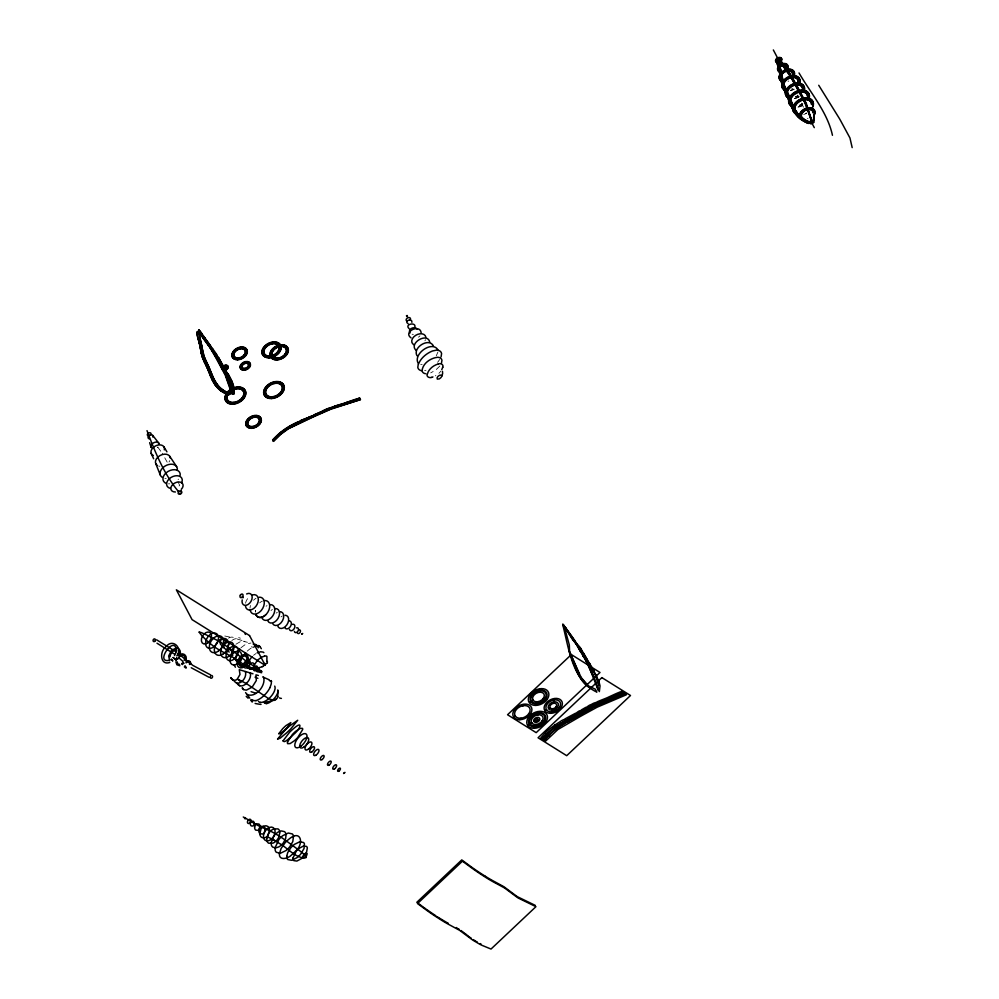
<?xml version="1.0" encoding="UTF-8"?>
<svg xmlns="http://www.w3.org/2000/svg" width="999" height="999" viewBox="0 0 999 999"><rect width="100%" height="100%" fill="white"/><g stroke="black" fill="none" stroke-linecap="round" stroke-linejoin="round"><path stroke-width="0.75" stroke-dasharray="5 3.75" d="M437.899 352.085L436.301 355.781M439.885 365.984L435.614 370.154L430.706 372.864M419.98 335.876L418.469 337.187M240.971 647.739L246.079 643.943L251.011 643.019M235.926 644.23L241.421 641.033L247.465 642.27M253.509 655.319L255.881 653.596M224.787 636.001L232.417 637.624M426.011 370.254L424.637 370.617M422.14 364.448L420.679 364.323M413.349 334.453L412.125 334.228M242.045 640.496L235.489 638.473M243.806 641.171L244.892 641.595M157.817 447.152L161.338 452.023M167.183 462.162L162.225 453.246M797.052 94.93L798.488 97.652M801.36 103.109L803.521 107.193M177.959 481.643L179.683 485.427A8.367 5.782 -27.8 0 1 177.622 486.988M808.016 118.394A6.356 4.383 -27.8 0 1 807.404 118.594M806.605 112.937A10.927 7.542 -27.8 0 1 805.619 113.411M806.755 113.224A10.927 7.542 -27.8 0 1 803.696 114.46M802.559 105.27A11.026 7.617 -27.8 0 1 798.401 106.768M802.721 103.671A9.128 6.306 -27.8 0 1 799.387 105.145M802.721 105.557A11.026 7.617 -27.8 0 1 797.489 107.23M802.871 103.958A9.128 6.306 -27.8 0 1 799.537 105.432M799.075 96.516A10.152 7.018 -27.8 0 1 794.367 98.401M798.288 95.454A8.254 5.707 -27.8 0 1 795.279 96.791M799.225 96.816A10.152 7.018 -27.8 0 1 792.582 98.926M797.739 96.154A8.254 5.707 -27.8 0 1 795.429 97.09M793.993 89.023A9.715 6.718 -27.8 0 1 790.321 90.347M794.143 89.323A9.715 6.718 -27.8 0 1 790.484 90.647M792.819 88.511A7.817 5.407 -27.8 0 1 791.333 89.048M788.835 81.006A8.167 5.644 -27.8 0 1 788.061 81.319M281.006 616.92A7.193 4.82 -58 0 1 282.33 615.996M276.124 613.136A7.517 5.045 -58 0 1 277.36 612.362M270.979 610.539A7.917 5.307 -58 0 1 272.415 609.477M266.096 606.243A8.591 5.769 -58 0 1 267.02 605.619M255.369 612.112A9.228 6.181 -58 0 1 255.507 610.352M259.69 602.872A9.228 6.181 -58 0 1 262.4 601.111M250.012 608.166A9.203 6.169 -58 0 1 250.499 605.481M253.559 600.262A9.203 6.169 -58 0 1 255.994 598.289M245.554 603.221A8.354 5.607 -58 0 1 249.762 596.378M255.382 611.813A9.228 6.194 -58 0 1 255.494 610.514M251.398 646.74A37.6 7.355 22.4 0 1 254.071 647.627M247.252 651.136A19.58 13.137 -58 0 1 252.223 647.489M231.818 640.534A8.654 5.807 -58 0 1 238.761 639.323M238.649 637.624A51.723 10.29 32.3 0 1 240.384 638.174M228.509 638.161A7.555 5.07 -58 0 1 234.153 637.936M157.929 447.04A4.371 3.022 -27.8 0 1 157.293 447.589M169.805 460.601A7.917 5.47 -27.8 0 1 168.993 462.013M159.852 466.258A7.917 5.47 -27.8 0 1 158.591 466.021M166.196 478.384A9.228 6.381 -27.8 0 1 164.91 478.309M178.521 479.12A9.203 6.369 -27.8 0 1 178.084 479.632M169.718 483.816A9.203 6.369 -27.8 0 1 168.394 483.828M425.499 339.672A7.517 5.195 -27.8 0 1 424.925 340.796M439.61 359.465A19.593 13.536 -27.8 0 1 437.599 362.287M440.859 371.066A12.338 8.529 -27.8 0 1 438.911 373.301M435.889 375.537A12.338 8.529 -27.8 0 1 435.327 375.849"/><path stroke-width="1.5" d="M277.772 696.478L277.934 691.508A5.132 3.447 -58 0 0 277.759 689.947L277.784 692.132M852.172 147.615L849.962 137.987L840.621 120.692A134.016 36.139 46.7 0 1 839.485 118.669L818.73 85.277M170.067 656.78C170.379 650.686 180.157 645.616 174.5 655.581M421.178 333.104C420.517 323.389 402.522 331.743 411.001 337.837M441.87 375.961C441.171 373.314 435.664 377.035 437.312 379.133C441.096 379.795 443.356 374.338 442.457 371.291M199.925 338.261L198.689 329.982L199.825 331.743A1.374 0.949 -27.8 0 0 199.4 331.78L199.126 329.895M198.739 330.045L202.897 335.826M199.625 331.119L199.563 332.068A1.374 0.949 -27.8 0 1 199.987 332.043L199.625 331.119A72.677 20.617 78.6 0 1 201.386 333.579L202.647 335.452M200.05 331.019A72.677 20.617 78.6 0 1 201.81 333.491L203.584 337.849A3.596 2.485 -27.8 0 1 204.021 337.787L203.321 335.739M203.833 337.237L203.746 338.149A3.596 2.485 -27.8 0 1 204.171 338.074L204.246 337.1A72.677 31.543 34.8 0 0 201.598 333.654L200.574 333.379M204.121 337.1L208.479 344.006M208.017 342.919L209.765 345.442A53.122 15.072 78.6 0 1 210.277 346.266L211.95 350.149L212.587 349.862M204.545 337.537L208.292 342.607L207.804 343.069M212.163 349.488L214.435 353.621M208.454 342.832L210.202 345.354A53.122 15.072 78.6 0 1 210.714 346.178L212.35 350.174L215.796 353.883A53.122 23.052 34.8 0 1 216.458 354.882L218.481 358.216L216.696 354.545A53.122 23.052 34.8 0 0 216.034 353.546C205.507 337.812 221.878 368.369 214.872 353.534M216.259 356.893L220.23 363.698A134.016 58.167 34.8 0 0 221.466 365.746L230.881 382.942L232.23 388.224L232.018 393.818L233.754 393.881L232.018 393.818M199.026 331.306C203.958 341.446 214.935 352.135 220.304 363.736L222.078 367.045M220.417 364.048C221.391 367.045 218.818 358.703 216.696 356.805M222.078 367.058A72.215 20.479 78.6 0 1 224.3 371.441L224.226 372.427L224.725 371.353A72.215 20.479 78.6 0 0 222.515 366.97L220.816 363.886M224.45 371.765L224.388 372.727L224.45 371.765A48.127 13.649 78.6 0 1 227.934 380.182L228.159 382.142L228.359 380.107A48.127 13.649 78.6 0 0 224.875 371.69M228.384 381.481L228.321 382.442L228.384 381.481A65.659 18.631 78.6 0 1 231.331 390.771L231.244 392.182L231.768 390.671A65.659 18.631 78.6 0 0 228.821 381.381M235.764 388.636L236.263 387.612L236.201 388.561M235.926 388.923L236.426 387.887L236.351 388.848M239.835 348.551L240.322 347.59L240.26 348.476M239.985 348.851L240.484 347.802L240.409 348.776M245.542 363.324L245.879 362.05L245.966 363.261M253.808 416.958L254.32 415.796L253.971 417.257M254.395 417.182L254.32 415.796M271.853 343.556L272.352 342.532L272.29 343.481M272.003 343.843L272.502 342.807L272.44 343.768M274.35 383.154L274.85 382.093L274.787 383.079M274.513 383.454L275 382.405L274.937 383.379M522.777 705.756L523.276 704.707L523.201 705.669M538.786 692.319L539.285 691.271L539.223 692.245M537.599 712.999L538.086 711.95L538.024 712.911M539.073 690.284L539.572 689.21L539.497 690.209M537.499 714.909L537.999 713.748L537.937 714.834M553.483 703.321L553.983 702.285L553.921 703.259M553.633 700.024L554.133 698.988L554.058 699.949M779.033 63.049L779.12 58.429L789.972 73.539L795.554 83.317A134.016 38.012 78.6 0 0 796.603 85.165L806.305 103.397L811.675 120.629L804.769 102.622L796.078 86.676A134.016 38.012 78.6 0 1 795.029 84.815L790.833 77.285M811.675 120.629L805.544 103.284L796.503 86.588A134.016 38.012 78.6 0 1 795.454 84.728L789.872 74.95L779.033 59.853L779.12 58.429M811.25 120.717L805.868 103.484L796.166 85.252A134.016 38.012 78.6 0 1 795.129 83.404L789.535 73.626L778.696 58.516M266.82 661.563L266.945 656.468A4.795 3.209 -58 0 0 266.321 656.043L264.535 655.893M812.299 120.417C813.086 126.211 815.196 117.707 813.698 115.135M812.487 120.579L812.025 122.365M232.255 393.481C234.153 382.929 226.436 374.038 221.703 365.409A134.016 58.167 34.8 0 1 220.542 363.399L214.223 352.697L198.401 331.144L196.803 332.168L197.09 333.291M813.523 122.752L813.661 116.608M427.11 373.926L427.023 375.124A5.045 3.484 -27.8 0 0 430.544 377.61L431.73 377.435M442.932 367.357L443.019 366.171A5.045 3.484 -27.8 0 0 439.498 363.686L438.311 363.848M411.888 322.302C412.562 317.682 403.334 320.966 408.116 323.688M277.809 692.369L277.647 692.956A12.163 8.154 -58 0 1 272.777 699.974M190.434 664.397C191.858 661.45 187.887 659.178 185.964 661.8M253.783 666.408L253.496 667.856A5.057 3.397 -58 0 0 253.584 669.068L262.163 666.832M185.627 660.351C188.262 656.018 182.642 651.373 179.158 655.344M189.535 664.472L189.448 661.9M418.306 364.073L417.794 367.32A7.555 5.22 -27.8 0 0 422.077 370.754A6.606 4.495 -25.6 0 0 425.524 373.701M441.083 356.855L441.595 353.609A7.555 5.22 -27.8 0 0 436.488 350.137L432.467 350.986A19.593 13.536 -27.8 0 0 418.506 364.073M778.995 59.853C775.923 62.875 783.491 57.58 777.01 60.951L777.185 62.525M441.433 363.274L441.945 360.314A6.606 4.495 -25.6 0 0 437.475 357.292C430.569 358.079 422.727 363.374 422.077 370.741M178.172 655.594L178.896 652.459L178.247 650.361M184.203 660.389C186.463 655.719 182.617 653.296 179.296 657.005M241.246 659.165L239.922 663.536A7.705 5.17 -58 0 0 240.21 666.046L242.22 666.72M270.017 687.512L271.228 683.978A7.667 5.145 -58 0 0 271.054 680.631M179.246 656.83C180.931 654.12 181.144 649.025 177.285 648.139M176.786 655.868C183.054 648.326 172.839 638.186 166.309 646.428M414.66 327.585C417.22 321.666 403.846 323.763 409.115 328.683M406.905 321.091L406.955 321.016A2.323 1.611 -27.8 0 1 406.543 318.793A2.323 1.611 -27.8 0 1 409.615 317.694A2.323 1.611 -27.8 0 1 410.04 319.992L410.089 320.005M240.359 595.204L240.397 595.129A2.223 1.498 -58 0 1 240.834 594.592M406.406 315.859L407.18 315.472M407.542 316.233L406.843 316.558M198.351 331.743C199.388 330.544 202.809 334.141 200.125 333.416M200.275 333.703L201.586 333.654M204.458 337.6L206.955 341.87L206.269 340.884M207.505 342.657L207.405 341.845L207.68 342.894M222.889 366.034L218.881 358.166L223.127 365.684L221.89 365.759L223.127 365.684M223.064 366.333L222.09 365.996L227.647 373.938L223.301 365.984M226.885 368.668L225.774 368.231A1.374 0.949 -27.8 0 1 224.275 368.643M227.822 374.238L226.823 373.938L227.959 374.475M231.93 381.306L230.719 381.268L231.93 381.306A72.215 31.344 34.8 0 0 229.87 377.135L228.584 374.787M231.818 381.93L230.844 381.606L231.818 381.93A48.127 20.892 34.8 0 1 233.716 388.299L232.605 388.536L233.754 388.848M233.778 389.098L232.792 388.786L233.778 389.098A65.659 28.509 34.8 0 1 233.491 394.205M243.257 397.939L242.507 397.34M780.032 62.35L778.596 59.94L780.094 60.327L782.279 63.099M778.358 60.277L780.094 60.327M217.857 357.929L218.656 358.516M234.515 645.829C232.867 648.388 229.92 652.822 232.779 655.519M222.128 637.911L220.554 640.821L220.242 643.93M239.835 648.988L236.8 653.733L235.552 658.453A7.792 5.232 -58 0 0 235.677 659.939L239.061 664.535M165.672 647.065C159.478 651.236 160.152 665.883 169.793 662.462M171.416 650.636L168.656 655.981L169.68 660.689M186.101 662.849L188.137 661.5L189.573 662.062M360.439 399.612L331.418 408.641L315.447 415.609A134.016 92.582 -27.8 0 1 312.637 416.87L287.65 428.858L279.57 434.89L273.364 441.358L281.256 433.891L288.674 428.608L312.787 417.157A134.016 92.582 -27.8 0 0 315.609 415.896L330.619 409.278L360.439 399.612C359.465 395.629 356.755 401.273 357.142 398.813A72.677 50.212 -27.8 0 0 352.31 400.387L346.116 402.597L346.203 403.858L345.429 402.834M252.11 656.618L248.951 660.714L247.24 665.084A6.406 4.296 -58 0 0 247.577 668.031L253.584 669.068M171.878 650.187L176.174 648.064M273.364 441.358L272.665 439.872A65.659 45.367 -27.8 0 1 279.857 432.954C281.481 435.464 279.508 432.517 281.031 432.018A48.127 33.254 -27.8 0 1 289.947 425.961L290.097 426.248A48.127 33.254 -27.8 0 0 281.169 432.292M281.181 432.305L280.244 432.667M197.015 332.642L198.589 331.393L200.087 331.793M198.089 338.311A72.677 52.16 -37.7 0 1 197.24 334.528L198.052 333.254M197.065 334.265L198.202 333.541M197.253 334.528L198.326 333.841M200.212 342.182L199.188 342.844L199.513 343.631M200.387 342.457L199.276 343.181L199.625 344.081M199.475 343.431L200.549 342.744M201.398 353.109L201.024 351.998L202.035 351.361M202.21 351.623L201.099 352.347L201.561 353.858M201.286 352.597L202.36 351.91M204.795 359.915L204.071 361.151L205.145 360.464M204.246 361.551L203.871 360.901L204.982 360.177M208.841 368.431L207.767 369.118L208.504 367.869M207.979 369.605L207.58 368.856L208.691 368.132M234.066 356.331L233.329 357.58L234.403 356.893M233.129 357.317L234.241 356.593M211.85 376.061L210.989 376.998L210.577 376.248M212.088 379.433L210.926 377.048L212.038 376.323M223.301 369.081L222.652 368.731L223.689 368.069A1.374 0.949 -27.8 0 1 225.05 366.596L225.537 365.634L225.474 366.558A1.374 0.949 -27.8 0 1 226.074 367.907L226.985 368.144M211.713 378.633L211.114 377.297L212.188 376.611M212.275 379.957L212.475 380.344A72.215 51.836 -37.7 0 0 214.885 384.453L216.009 383.728M242.02 367.37L241.184 368.281M212.088 379.57L212.662 380.594A72.215 51.836 -37.7 0 0 215.085 384.702L216.196 383.991M214.897 384.453L216.346 384.29M242.183 367.632L241.071 368.356L242.345 367.932M264.31 353.883L263.586 355.12L264.66 354.433M263.386 354.87L264.498 354.146M220.492 390.359L221.091 390.909L222.327 390.022M220.692 390.509L222.515 390.284M222.665 390.584L221.104 390.809M229.832 393.681L228.434 394.955L230.032 393.931L226.311 392.008M227.46 400.075L226.598 400.999M227.647 400.324L226.536 401.061L227.797 400.624M777.297 63.299L776.81 60.702L778.396 59.678L782.279 64.76M266.134 394.468L265.022 395.179L266.471 395.017M265.21 395.454L266.321 394.717M247.977 424.837L246.753 425.624L248.314 425.399M246.953 425.874L248.164 425.099M807.517 122.927L810.027 122.465L808.441 123.489L806.805 122.602M530.856 701.598L529.732 702.309L531.043 701.847M533.016 700.099L531.93 700.786L533.204 700.361M515.234 716.071L514.16 716.77L515.422 716.333M546.478 709.789L545.404 710.476L546.665 710.052M550.112 707.667L549.013 708.366L550.287 707.929M531.668 722.789L530.444 723.576L531.843 723.051M529.283 724.425L528.209 725.124L529.47 724.687M535.576 720.604L534.303 721.041L535.452 720.304A1.374 0.949 -27.8 0 1 536.8 718.83L537.3 717.794L537.237 718.805A1.374 0.949 -27.8 0 1 537.824 720.154L538.836 720.416L537.524 720.479A1.374 0.949 -27.8 0 1 535.764 720.779M581.143 710.052L585.889 707.317C586.138 708.216 588.498 705.182 590.784 704.695A53.122 36.701 -27.8 0 1 592.145 704.033C593.793 702.672 597.939 702.322 597.252 701.773C600.399 700.374 608.191 697.477 608.616 697.052L614.647 694.28A72.677 50.212 -27.8 0 1 619.392 692.257C619.293 694.005 621.503 689.51 622.714 692.407L593.506 704.819L579.095 712.737A134.016 92.582 -27.8 0 1 576.398 714.248L554.183 727.16L541.62 739.023L540.821 738.011L542.395 736.138A57.467 39.71 -27.8 0 1 545.204 733.104C546.74 734.802 544.905 732.567 546.241 732.08A48.127 33.254 -27.8 0 1 554.457 725.349L555.369 725.848L554.832 725.087M582.892 711.138L587.637 708.403C587.887 709.302 590.247 706.268 592.532 705.794A53.122 36.701 -27.8 0 1 593.893 705.119C595.541 703.771 599.687 703.421 599 702.871C602.147 701.46 609.952 698.576 610.364 698.151L616.408 695.379A72.677 50.212 -27.8 0 1 621.141 693.356C621.041 695.104 623.251 690.609 624.462 693.506L595.254 705.918L580.844 713.835A134.016 92.582 -27.8 0 1 578.146 715.346L555.943 728.246L543.369 740.122L542.569 739.098L544.155 737.237A57.467 39.71 -27.8 0 1 546.952 734.203C548.488 735.888 546.665 733.653 547.989 733.179A48.127 33.254 -27.8 0 1 556.218 726.448L557.117 726.935L556.593 726.186A72.215 49.9 -27.8 0 1 562.15 722.639C563.536 721.116 567.669 720.229 566.895 719.929L577.147 714.397C577.097 715.172 579.77 712.275 581.843 711.75M584.865 712.374L589.61 709.64C589.86 710.539 592.232 707.504 594.505 707.017A53.122 36.701 -27.8 0 1 595.866 706.355C597.514 704.994 601.66 704.657 600.973 704.108C604.12 702.697 611.925 699.812 612.35 699.387L618.381 696.615A72.677 50.212 -27.8 0 1 623.114 694.58C623.014 696.34 625.237 691.845 626.435 694.742L597.24 707.155L582.817 715.072A134.016 92.582 -27.8 0 1 580.119 716.583L557.917 729.482L545.342 741.358L544.542 740.334L546.128 738.461A57.467 39.71 -27.8 0 1 548.926 735.439C550.474 737.125 548.638 734.889 549.962 734.415A48.127 33.254 -27.8 0 1 558.191 727.684L559.09 728.171L558.566 727.422A72.215 49.9 -27.8 0 1 564.123 723.875C565.509 722.339 569.642 721.465 568.868 721.153L579.12 715.634C579.158 716.433 581.693 713.498 583.816 712.986M580.082 710.664C577.984 711.126 575.574 714.11 575.399 713.311L565.147 718.83C565.921 719.193 561.8 719.979 560.389 721.54A72.215 49.9 -27.8 0 0 554.832 725.087M257.105 652.909L260.564 651.773L263.049 652.085A6.768 4.545 -58 0 1 263.861 652.684M314.023 415.172L322.952 411.026L313.761 414.935M323.214 410.552L327.884 408.554A53.122 36.701 -27.8 0 1 329.283 408.017L334.228 406.68L329.433 408.316A53.122 36.701 -27.8 0 0 328.034 408.853C325.212 409.253 322.702 412.387 322.802 410.739M290.347 425.724L290.497 426.024A72.215 49.9 -27.8 0 1 296.366 422.977L300.911 420.866L296.204 422.677A72.215 49.9 -27.8 0 0 290.347 425.724L290.884 426.86L289.947 425.961M300.749 420.567L301.273 421.678L301.174 420.379L311.988 416.084L309.178 416.945M311.838 415.784L312.362 416.895L312.362 415.559M309.328 417.232L301.174 420.379M169.53 660.264C154.233 663.898 174.188 634.927 176.286 649.562M345.179 402.922L334.515 406.243L334.603 407.492L334.078 406.381M345.005 403.321L334.515 406.243M273.601 700.311L264.285 702.659A4.895 3.284 -58 0 0 265.11 703.321L266.421 703.521M255.269 646.053L259.053 646.041A7.218 4.845 -58 0 1 260.302 647.09M255.994 700.611L252.21 700.624A7.218 4.845 -58 0 1 250.961 699.575L253.047 700.187M277.872 696.74A3.397 2.285 -57.9 0 1 276.099 699.263L272.827 700.112L268.743 698.738L246.378 683.566L237.35 678.995L239.997 674.462L239.273 669.667L252.972 673.788M179.633 664.447L177.81 663.898L177.16 661.862M179.87 665.734L176.86 664.785L175.861 661.788M260.514 702.334L259.965 702.247A6.931 4.645 -58 0 1 259.216 701.985A6.756 4.533 -58 0 1 258.454 701.448M186.114 667.344L184.952 665.696M186.039 668.169L184.34 666.87M267.482 836.862L272.14 839.098M812.262 122.015L813.76 122.415M277.947 351.436L278.933 351.698L277.697 351.773M278.109 351.723L279.108 351.998L277.859 352.06M285.264 353.808L286.251 354.071L285.015 354.146M285.414 354.096L286.426 354.37L285.165 354.433M200.424 333.092L201.336 333.329M207.193 341.533L206.244 341.283A3.596 2.485 -27.8 0 1 205.981 341.608L207.293 342.357M207.168 342.182L206.131 341.908A3.596 2.485 -27.8 0 0 206.393 341.571L202.522 336.089M244.455 354.533L245.392 354.782L244.218 354.87M244.618 354.832L245.629 355.095L244.368 355.169M218.719 357.879L217.495 357.929L218.881 358.166M248.039 366.458L248.988 366.708L247.777 366.795M248.202 366.745L249.201 367.02L247.939 367.083M227.235 368.469L226.224 368.206A1.374 0.949 -27.8 0 0 225.637 366.858L225.699 365.846L225.2 366.883A1.374 0.949 -27.8 0 0 223.851 368.107M226.998 368.806L225.924 368.519A1.374 0.949 -27.8 0 1 224.251 368.868M227.884 373.589L226.661 373.651L227.647 373.938M281.019 391.758L282.055 392.045L280.769 392.108M281.169 392.058L282.18 392.32L280.919 392.395M242.257 397.677L243.669 397.902L242.42 397.964M258.504 423.014L259.64 423.326L258.254 423.351M258.654 423.314L259.665 423.576L258.404 423.651M543.419 698.301L544.43 698.563L543.169 698.638M545.729 698.888L546.778 699.163L545.491 699.225M556.143 706.755L557.142 707.017L555.881 707.092M559.403 707.479L560.414 707.754L559.153 707.816M528.871 713.623L529.882 713.898L528.621 713.96M542.182 720.966L543.331 721.266L541.945 721.303M544.33 721.69L545.342 721.965L544.08 722.027M258.366 675.474L255.944 674.849L256.318 680.506L252.173 687.125L246.378 690.134L243.881 689.735L242.17 687.836L243.431 689.547M176.673 657.979L177.76 658.928M177.71 658.99L176.661 658.104M245.217 671.553L245.292 671.578A7.517 5.045 -58 0 1 242.907 680.506A7.517 5.045 -58 0 1 235.414 682.305A7.318 4.908 -58 0 1 234.69 681.48L230.719 677.734M262.662 676.897L269.206 679.807M183.691 663.274L182.929 662.462L183.841 663.274M253.184 644.093L258.391 646.291M535.289 905.394L517.569 896.79A34.878 9.403 46.7 0 1 515.459 895.316L503.958 886.75L495.167 881.955A113.149 30.507 46.7 0 1 484.89 875.998M809.839 122.215L807.005 120.904M810.027 122.465L806.318 120.542M230.032 393.931L224.975 391.258M204.121 633.791L216.159 639.797A60.327 16.271 46.7 0 1 222.627 643.643M807.005 122.852L805.406 121.915M806.305 122.515L804.732 121.566M156.656 639.86L175.974 651.71M210.377 674.775L192.782 665.371L178.247 653.596M208.978 677.247L191.246 667.757M495.829 883.228L504.632 888.024L516.133 896.59A34.878 9.403 46.7 0 0 518.244 898.064L535.951 906.667L491.021 949.05L482.155 945.404A70.679 19.056 46.7 0 1 479.782 944.255L473.301 940.446A34.878 9.403 46.7 0 1 471.191 938.973L459.702 930.406L450.899 925.611A113.149 30.507 46.7 0 1 440.621 919.654L435.202 916.183A142.757 38.499 46.7 0 1 427.497 910.888L417.495 903.571L462.437 861.188L472.44 868.506A142.757 38.499 46.7 0 0 480.144 873.8L485.576 877.309A113.149 30.507 46.7 0 0 495.866 883.278M157.005 643.219L174.276 653.983M243.269 816.995L244.842 817.831A54.645 14.735 46.7 0 1 248.426 819.904L249.425 820.529M272.452 839.272L274.151 840.196M806.518 120.804L804.982 119.805M804.919 121.816L803.383 120.817M476.61 941.645L477.247 941.995M805.843 120.429L803.696 118.993M804.245 121.453L802.097 120.017M225.836 391.895L223.689 390.459M456.406 927.547L457.055 927.921M416.096 350.337C408.204 343.419 427.397 331.78 429.732 342.07M475.961 941.27L474.65 940.484M249.675 820.691L257.155 825.049A59.59 16.071 46.7 0 0 260.976 826.947L268.157 830.019A83.816 22.602 46.7 0 1 273.276 832.592L277.322 834.902A60.327 16.271 46.7 0 1 284.091 839.297L298.526 849.862A32.667 8.804 46.7 0 1 305.844 855.843M255.369 667.182L256.356 667.794A54.645 14.735 46.7 0 1 260.215 670.379L262.013 671.64L259.665 671.166A53.884 14.535 46.7 0 1 258.479 670.841A46.728 12.6 46.7 0 1 255.856 669.854L250.1 667.107A84.178 22.702 46.7 0 1 248.988 666.52C243.831 664.285 244.468 665.371 237.275 660.089A43.744 11.801 46.7 0 0 232.58 657.117L221.141 650.998A64.023 17.27 46.7 0 1 219.555 650.124M254.87 666.87L247.153 661.738A59.59 16.071 46.7 0 1 242.557 658.378L233.129 651.048A83.816 22.602 46.7 0 0 227.035 646.615L222.64 643.656M484.902 876.036L479.47 872.527A142.757 38.499 46.7 0 1 471.765 867.232L461.763 859.914L416.82 902.297L418.981 903.883M438.623 917.569L439.298 917.994M804.52 119.655L802.459 118.144M802.934 120.679L801.473 119.593M224.525 391.121L223.064 390.047M458.354 928.708L459.028 929.132M437.275 916.695L437.949 917.132M473.314 939.622L473.988 940.059M435.914 915.808L434.528 914.909A142.757 38.499 46.7 0 1 426.823 909.614M803.258 118.831L801.86 117.695M801.673 119.855L800.261 118.719M222.452 389.61L223.252 390.297M426.111 909.102L423.976 907.567M461.088 930.544L461.8 931.056M226.573 650.024L229.208 652.06M422.552 906.518L423.264 907.042M421.84 905.993L419.692 904.42M801.061 119.418L799.675 118.257M221.853 389.16L222.64 389.86M469.08 936.625L469.805 937.162M462.512 931.58L463.236 932.129M463.961 932.679L464.685 933.241M467.632 935.514L468.356 936.075M465.422 933.803L466.895 934.939M802.047 117.944L800.711 116.758M221.266 388.698L222.053 389.41M239.772 685.776L236.438 682.979M801.473 117.482L800.162 116.259M799.113 117.77L799.874 118.506M220.704 388.224L221.466 388.948M226.099 649.625L224.825 648.538M182.967 661.413L178.684 657.729M224.138 647.939L220.667 644.405M798.563 117.283L799.312 118.032M220.155 387.724L220.904 388.474M799.625 115.747L800.349 116.508M798.026 116.771L798.763 117.532M219.618 387.212L220.342 387.974M799.113 115.222L799.824 116.009M798.226 117.02L797.015 115.697M219.106 386.688L219.817 387.475M418.082 363.049C412.987 353.746 432.604 339.96 438.037 350.137M575.599 642.856L572.852 639.997L562.874 624.225L565.921 628.121M417.307 329.171C414.797 325.836 407.192 328.808 410.089 332.954M798.613 114.685L799.3 115.484M797.714 116.496L796.54 115.147M218.606 386.151L219.305 386.938M417.07 355.794C412.137 347.664 429.183 337.013 433.416 346.029M581.206 649.362L579.732 647.664L583.578 654.582M580.569 649.288L575.736 643.731L563.036 624.425L572.602 637.724L580.806 651.385M798.126 114.123L798.8 114.935M218.119 385.589L218.806 386.401M778.596 59.94L790.484 76.698M198.589 331.393L209.44 346.503L215.022 356.281A134.016 38.012 78.6 0 0 216.071 358.129L225.112 374.837L231.244 392.182M199.85 332.13L200.724 333.191M246.716 694.293C255.232 698.763 266.159 685.689 263.624 677.26M779.857 60.664L780.431 61.364A3.272 2.26 -27.8 0 0 780.519 57.58A3.272 2.26 -27.8 0 0 775.773 59.653A3.272 2.26 -27.8 0 0 778.109 62.425M797.664 113.561L798.326 114.385M796.066 114.573L796.727 115.397M217.657 385.027L218.319 385.851M249.787 698.114L245.567 692.594M152.797 435.489L158.829 443.219M178.734 491.895C163.836 474.001 155.107 452.122 147.015 430.644M780.981 62.063L782.042 63.436M797.214 112.974L797.864 113.811M795.616 113.998L796.265 114.835M217.208 384.44L217.857 385.277M206.381 341.608L215.459 356.193A134.016 38.012 78.6 0 0 216.508 358.054L225.537 374.75L231.681 392.095M213.361 349.812L208.079 342.782M209.141 344.88L213.124 350.149L212.6 349.4M780.544 63.037L781.555 64.411M796.777 112.375L797.414 113.224M795.179 113.399L795.816 114.248M216.771 383.841L217.407 384.69M782.791 63.786L783.291 64.473M580.844 677.16L588.411 685.876L595.267 689.148L596.853 692.107C572.09 680.681 568.843 648.076 562.687 624.5L564.797 628.408L569.33 645.017L569.58 651.498L578.858 673.413M207.717 342.944L207.78 342.37M783.778 65.16L785.214 67.208M783.541 65.497L784.028 66.184M784.502 66.871L784.977 67.557M796.353 111.776L796.977 112.637M795.379 113.649L794.355 112.175M216.358 383.241L216.97 384.091M785.689 67.895L786.163 68.581M205.931 340.397L203.883 337.45A72.677 31.543 34.8 0 0 201.361 333.991M169.655 456.193L176.623 466.595M799.013 72.952C810.676 93.144 827.484 112.25 832.454 135.29M565.933 628.134L574.687 640.371L586.713 661.488M795.953 111.151L796.553 112.025M794.954 113.037L793.968 111.538M215.946 382.617L216.546 383.491M260.302 647.09L261.338 648.688M271.641 681.53L271.066 680.619M235.015 658.878L235.677 659.939M795.554 110.527L796.141 111.401M216.146 382.867L215.172 381.356M590.359 664.897L583.391 653.046M585.402 657.504L596.016 675.986M589.472 663.211L593.843 670.704M593.156 670.541L582.704 652.884M795.179 109.89L795.753 110.777M793.581 110.901L794.155 111.801M215.747 382.242L214.448 380.045M163.873 446.753L166.933 451.848M583.678 656.992L577.472 646.128M586.962 659.352L580.332 647.664L574.737 641.208L580.781 652.085M228.059 373.888L229.645 377.472A72.215 31.344 34.8 0 1 231.706 381.655M582.804 654.57L589.61 666.982M582.779 655.282L586.688 662.175M795.366 110.14L794.442 108.579M793.78 111.151L792.507 108.941M795.004 109.49L794.292 108.179M793.406 110.514L792.17 108.267M214.997 380.956L214.098 379.383M773.338 49.95L781.243 64.947M810.701 120.829L814.297 127.647M359.74 398.126L357.592 398.688M357.142 398.813L357.305 399.113A72.677 50.212 -27.8 0 0 352.46 400.686L346.116 402.597M279.87 432.967L280.032 433.266A65.659 45.367 -27.8 0 0 272.839 440.172L272.665 439.872M585.789 660.451L594.355 678.708L591.533 671.328M592.956 669.005L598.901 681.418M214.285 379.645L213.436 378.047M793.431 106.581L793.768 107.255M791.845 107.592L792.369 108.529M213.948 378.971L213.112 377.36M785.301 92.445L785.826 93.369M207.405 363.823L206.556 362.225M205.195 363.698L205.769 364.747M212.275 379.82L211.701 378.783M784.977 91.771L785.489 92.695M207.08 363.149L205.607 360.189M205.382 363.948L204.433 362.1M205.582 364.498L205.969 365.147M787.412 92.358L788.373 94.381A134.016 96.179 -37.7 0 1 789.285 96.441M787.212 92.108L788.186 94.131A134.016 96.179 -37.7 0 1 789.098 96.191L789.585 97.128M786.762 91.009L785.926 89.398M785.164 92.033L784.327 90.422M207.218 363.574L208.366 365.846A134.016 96.179 -37.7 0 1 209.278 367.907L210.14 369.992M205.195 363.549L204.246 361.7M205.769 364.897L207.642 368.806M207.542 364.248L208.179 365.597A134.016 96.179 -37.7 0 1 209.091 367.657L211.538 373.476M205.956 365.297L207.442 368.556M786.438 90.335L785.601 88.724M784.839 91.346L784.015 89.748M206.431 361.8L204.995 358.816M793.119 105.906L793.631 106.831M786.463 94.73L786.787 95.405A134.016 96.179 -37.7 0 1 787.699 97.465M786.275 94.468L786.588 95.155A134.016 96.179 -37.7 0 1 787.499 97.203L788.835 100.237M791.52 106.918L792.032 107.855M588.723 665.309L594.904 679.32L598.214 690.147L588.661 665.921M204.058 361.301L204.433 361.963M571.303 657.342L568.706 649.887L581.755 678.858L588.636 686.912C579.72 680.868 576.273 669.967 572.464 660.389M151.174 453.396L153.646 458.791M792.806 105.22L793.318 106.156M791.208 106.231L791.72 107.168M212.799 376.685L213.311 377.622M785.801 88.973L784.427 85.964M784.215 89.997L783.116 87.687M792.507 104.533L793.006 105.469M790.908 105.544L791.408 106.493M212.999 376.935L212.2 375.312M203.808 360.589L203.284 359.553M785.489 88.299L783.466 83.104M783.903 89.311L782.841 86.988M205.494 359.765L204.708 358.129M792.207 103.846L792.707 104.783M790.621 104.858L791.108 105.807M212.7 376.248L211.626 373.913M791.92 103.147L792.407 104.096M790.321 104.171L790.808 105.107M210.377 375.761L210.777 376.511M595.854 674.512L599.075 684.814L595.129 674.288M203.471 359.802L202.447 357.405M789.385 96.878L789.672 97.577M787.786 97.902L789.672 102.335M207.78 369.355L208.179 370.092M210.577 376.011L209.977 374.775M791.633 102.46L792.12 103.397M790.034 103.471L790.521 104.42M212.113 374.862L211.064 372.527M207.992 369.842L208.779 371.578M203.359 359.54L202.647 357.954M210.364 375.524L209.778 374.288M160.327 475.099L155.694 463.486M791.832 102.71L791.071 101.061M790.234 103.721L789.472 102.073M208.192 370.329L208.978 372.065M209.578 373.788L209.965 374.538M791.545 102.01L790.796 100.362M209.378 373.301L209.765 374.051M210.227 370.429L210.789 371.828M204.895 358.379L204.158 356.73M208.779 371.815L209.565 373.551M783.029 87.238L781.68 83.392M204.62 357.679L203.908 356.019M202.747 357.929L202.36 357.142A53.122 38.124 -37.7 0 1 202.01 356.069L201.935 355.831M784.365 85.514L783.878 84.091M782.766 86.538L781.493 82.642M204.108 356.268L203.459 354.57M149.638 442.682L151.111 447.252M203.871 355.544L202.16 348.539M201.873 355.582L202.21 356.331A53.122 38.124 -37.7 0 0 202.547 357.392M780.544 69.018L778.995 63.561M780.144 68.019L780.943 70.492M778.745 69.293L777.946 66.821M778.346 68.307L779.158 70.767M199.937 338.748L201.798 345.729M198.664 340.447L199.238 342.57M198.464 340.197L198.027 338.599M778.758 69.78L779.545 72.253M201.998 355.594L201.261 353.109M780.556 69.493L781.318 71.99M778.346 67.82L777.759 66.084M199.388 343.094L197.889 338.074A72.677 52.16 -37.7 0 1 197.053 334.278M201.935 355.344L201.423 353.858M779.732 66.059L778.396 59.678M779.158 71.254L780.057 74.513M201.136 342.707L198.401 331.144M199.325 343.381L199.725 344.468M783.466 82.617L783.104 81.131M783.266 82.368L782.03 76.311M598.913 681.455L600.037 685.938L599.338 691.595L597.802 688.636L598.389 683.865L597.29 679.457M203.459 354.083L201.748 346.241M777.572 65.335L777.946 66.334M780.943 70.979L781.493 72.74M199.438 343.831L199.825 344.942M306.031 856.98L306.019 856.917A21.803 5.882 46.7 0 1 305.856 855.993M781.68 82.892L780.706 78.859M777.771 65.584L777.247 63.824M779.532 72.752L780.207 75.275M201.124 343.194L202.223 348.027M199.638 344.692L200.037 345.916M781.518 82.155L780.569 78.084M781.293 72.49L781.643 73.501M199.738 345.179L200.587 348.838M777.597 64.835L777.11 63.049M201.224 352.247L200.836 351.024M199.937 346.141L200.949 350.799M782.791 79.62L781.755 74.775M780.007 75.025L780.157 75.787M201.036 351.286L200.399 348.589M782.08 75.787L782.229 76.561M197.203 334.166L197.14 333.728M196.915 333.266L196.828 332.492M233.991 388.499L233.928 387.949A48.127 20.892 34.8 0 0 232.055 381.593M259.765 833.928L261.139 828.558A5.282 3.546 -58 0 1 263.499 826.323L265.971 825.748L267.744 826.398A8.317 5.582 -58 0 1 269.53 829.794L268.157 835.164A5.282 3.546 -58 0 1 265.796 837.399L263.324 837.974L261.551 837.324A8.317 5.582 -58 0 1 259.765 833.928M181.131 490.859L181.231 493.456M223.139 366.146A3.272 2.26 -27.8 0 1 227.947 366.246A3.272 2.26 -27.8 0 1 224.688 370.08A3.272 2.26 -27.8 0 1 222.215 367.22M223.289 366.433A3.272 2.26 -27.8 0 1 228.034 366.396A3.272 2.26 -27.8 0 1 225.287 370.279M224.338 370.429A3.272 2.26 -27.8 0 1 222.253 367.769M228.247 394.68A65.659 47.128 -37.7 0 1 221.378 391.034M228.446 394.93A65.659 47.128 -37.7 0 1 221.566 391.283M220.467 390.384A48.127 34.54 -37.7 0 1 215.085 384.715M220.667 390.634A48.127 34.54 -37.7 0 1 215.285 384.977M234.041 388.773A65.659 28.509 34.8 0 1 233.729 393.868M802.984 120.142A8.254 5.694 -27.8 0 1 800.524 112.388A8.254 5.694 -27.8 0 1 811.238 107.88A8.254 5.694 -27.8 0 1 813.686 115.622M802.659 118.207A6.356 4.383 -27.8 0 1 804.832 110.252A6.356 4.383 -27.8 0 1 813.074 112.325M804.507 120.629A8.254 5.694 -27.8 0 1 800.199 113.511A8.254 5.694 -27.8 0 1 810.951 108.079A8.254 5.694 -27.8 0 1 813.835 115.921M802.809 118.494A6.356 4.383 -27.8 0 1 805.269 110.39A6.356 4.383 -27.8 0 1 813.236 113.099M796.765 114.161A10.927 7.542 -27.8 0 1 794.317 104.158A10.927 7.542 -27.8 0 1 807.604 97.989A10.927 7.542 -27.8 0 1 812.649 106.781M796.715 112.25A9.028 6.231 -27.8 0 1 800.211 100.724A9.028 6.231 -27.8 0 1 811.513 104.57M797.726 114.698A10.927 7.542 -27.8 0 1 794.143 104.982A10.927 7.542 -27.8 0 1 807.454 98.252A10.927 7.542 -27.8 0 1 812.799 107.08M796.865 112.537A9.028 6.231 -27.8 0 1 799.949 101.236A9.028 6.231 -27.8 0 1 811.675 104.183M793.443 106.756A11.026 7.617 -27.8 0 1 789.822 96.94A11.026 7.617 -27.8 0 1 803.271 90.147A11.026 7.617 -27.8 0 1 808.666 99.063M792.082 104.246A9.128 6.306 -27.8 0 1 796.053 92.969A9.128 6.306 -27.8 0 1 807.542 96.141M793.606 107.043A11.026 7.617 -27.8 0 1 789.984 97.24A11.026 7.617 -27.8 0 1 803.421 90.447A11.026 7.617 -27.8 0 1 808.815 99.351M792.232 104.533A9.128 6.306 -27.8 0 1 796.628 93.044A9.128 6.306 -27.8 0 1 807.691 97.128M788.373 97.877A10.152 7.018 -27.8 0 1 787.112 88.399A10.152 7.018 -27.8 0 1 799.4 83.167A10.152 7.018 -27.8 0 1 803.833 91.296M789.098 96.291A8.254 5.707 -27.8 0 1 792.307 85.752A8.254 5.707 -27.8 0 1 802.647 89.273M788.536 98.164A10.152 7.018 -27.8 0 1 787.262 88.686A10.152 7.018 -27.8 0 1 799.55 83.454A10.152 7.018 -27.8 0 1 803.983 91.596M789.26 96.578A8.254 5.707 -27.8 0 1 792.844 85.852A8.254 5.707 -27.8 0 1 802.721 90.21M784.577 89.848A9.715 6.718 -27.8 0 1 783.366 80.769A9.715 6.718 -27.8 0 1 795.129 75.774A9.715 6.718 -27.8 0 1 799.375 83.554M785.801 88.536A7.817 5.407 -27.8 0 1 788.411 78.272A7.817 5.407 -27.8 0 1 798.089 82.243M785.389 90.41A9.715 6.718 -27.8 0 1 783.054 81.756A9.715 6.718 -27.8 0 1 794.467 75.961A9.715 6.718 -27.8 0 1 799.812 83.092M785.489 88.574A7.817 5.407 -27.8 0 1 788.885 78.409A7.817 5.407 -27.8 0 1 798.238 82.53M780.843 71.878A5.495 3.796 -27.8 0 1 778.034 66.995A5.495 3.796 -27.8 0 1 785.414 63.574A5.495 3.796 -27.8 0 1 786.762 69.118M780.369 70.155A3.596 2.485 -27.8 0 1 779.982 66.708A3.596 2.485 -27.8 0 1 784.465 64.985A3.596 2.485 -27.8 0 1 785.701 68.094M780.993 72.165A5.495 3.796 -27.8 0 1 778.196 67.295A5.495 3.796 -27.8 0 1 785.564 63.874A5.495 3.796 -27.8 0 1 786.925 69.418M781.031 70.629A3.596 2.485 -27.8 0 1 779.894 67.333A3.596 2.485 -27.8 0 1 784.427 65.235A3.596 2.485 -27.8 0 1 785.851 68.394M778.908 62.587A3.272 2.26 -27.8 0 1 775.761 60.365A3.272 2.26 -27.8 0 1 780.344 57.78A3.272 2.26 -27.8 0 1 780.806 61.513M781.505 81.056A8.167 5.644 -27.8 0 1 780.631 73.227A8.167 5.644 -27.8 0 1 790.821 69.306A8.167 5.644 -27.8 0 1 793.631 76.386M782.005 79.296A6.281 4.333 -27.8 0 1 785.027 71.391A6.281 4.333 -27.8 0 1 792.644 74.201M781.655 81.344A8.167 5.644 -27.8 0 1 780.793 73.514A8.167 5.644 -27.8 0 1 790.971 69.593A8.167 5.644 -27.8 0 1 793.78 76.673M782.167 79.583A6.281 4.333 -27.8 0 1 785.476 71.553A6.281 4.333 -27.8 0 1 792.731 74.975M299.2 629.957A1.986 1.336 -58 0 1 300.462 631.206A1.986 1.336 -58 0 1 299.051 633.403A1.986 1.336 -58 0 1 297.415 632.742M296.528 627.884A2.635 1.773 -58 0 1 298.476 629.308A2.635 1.773 -58 0 1 296.616 632.379A2.635 1.773 -58 0 1 294.405 631.393M292.257 624.387A3.534 2.373 -58 0 1 294.855 626.161A3.534 2.373 -58 0 1 292.62 630.282A3.534 2.373 -58 0 1 289.485 629.482M289.473 620.903A4.371 2.935 -58 0 1 290.347 626.61A4.371 2.935 -58 0 1 284.902 627.784M285.14 615.234A7.193 4.82 -58 0 1 286.85 624.875A7.193 4.82 -58 0 1 277.71 625.824M279.42 611.713A7.517 5.045 -58 0 1 282.517 620.679A7.517 5.045 -58 0 1 272.814 623.9M275.037 608.578A7.905 5.307 -58 0 1 278.072 618.381A7.905 5.307 -58 0 1 267.782 620.829M270.317 604.595A8.591 5.769 -58 0 1 272.927 615.659A8.591 5.769 -58 0 1 261.888 617.769M264.111 600.611A9.228 6.181 -58 0 1 267.994 611.95A9.228 6.181 -58 0 1 255.869 614.672M265.659 614.922A9.228 6.194 -58 0 1 255.969 614.872M259.041 597.215A9.203 6.169 -58 0 1 264.26 603.721A9.203 6.169 -58 0 1 257.305 613.536A9.203 6.169 -58 0 1 250.1 609.827M246.628 593.955A6.531 4.383 -58 0 1 252.185 597.439A6.531 4.383 -58 0 1 246.366 605.244A6.531 4.383 -58 0 1 242.208 599.887M242.944 597.852A6.531 4.383 -58 0 1 243.319 597.177M252.485 594.904A8.367 5.607 -58 0 1 258.366 599.687A8.367 5.607 -58 0 1 252.485 609.278A8.367 5.607 -58 0 1 245.492 606.318M480.894 943.855A70.679 19.056 46.7 0 1 480.307 943.58M471.228 938.198A34.878 9.403 46.7 0 1 470.529 937.686M448.376 923.376A113.149 30.507 46.7 0 1 439.947 918.381M306.156 857.105A8.104 2.185 46.7 0 1 305.769 857.754C295.866 858.803 287.462 847.552 278.808 843.094A43.744 11.801 46.7 0 0 274.126 840.159M233.916 664.622A36.476 5.932 64.5 0 1 235.389 667.207M228.484 649A49.313 18.482 66.6 0 1 231.019 650.574M259.653 646.178A66.209 15.509 29.3 0 1 257.804 645.391M241.371 659.203A19.58 13.137 -58 0 1 245.654 652.797M254.121 646.603A19.58 13.137 -58 0 1 255.257 646.191M240.11 665.097A66.034 17.77 63.8 0 1 238.986 663.598M246.753 666.321A41.858 20.067 33.4 0 1 241.671 664.922M245.005 633.716A41.259 1.011 56 0 1 245.492 634.44M255.494 644.28A56.381 1.961 48.3 0 1 258.441 647.752M253.908 666.42A12.363 8.292 -58 0 1 264.473 656.218M267.345 661.388A23.739 12.937 -24.9 0 1 267.27 663.249M266.034 663.598A3.447 2.323 -57.9 0 1 266.471 663.448M263.299 666.42A3.884 2.61 -57.9 0 1 266.021 663.723M263.336 666.158A16.796 8.754 -35.4 0 1 262.225 666.57M227.36 650.686A7.268 4.87 -58 0 1 227.21 649.625M227.385 649.55A8.654 5.807 -58 0 1 229.683 642.782M224.038 647.851A7.418 4.97 -58 0 1 226.199 640.396M250.25 672.814A8.229 5.519 -58 0 1 246.291 683.341M246.341 683.503A8.566 5.744 -58 0 1 238.811 685.314A7.093 4.758 -58 0 1 238.024 684.315M255.07 677.16A49.051 16.071 38.4 0 1 257.867 678.346M237.412 679.32A7.23 4.858 -58 0 1 230.931 677.572M256.768 671.553A39.236 21.404 38.2 0 1 261.613 672.764M246.191 696.328A51.411 6.131 48.6 0 1 248.114 698.214M270.067 687.524A19.693 13.212 -58 0 1 263.661 695.841A19.306 12.95 -58 0 1 255.981 700.674M271.278 681.405A65.884 29.171 37.9 0 1 269.393 680.581M252.223 702.072A65.884 6.743 55.5 0 1 250.999 700.549M238.624 679.907A38.049 4.945 61.1 0 1 240.484 681.705M274.713 686.113A6.381 4.283 -58 0 1 275.025 688.985L274.388 691.171A14.048 9.416 -58 0 1 268.719 698.651A14.261 9.565 -58 0 1 260.464 702.497M281.418 698.388A57.093 10.527 65.8 0 1 279.42 697.864M265.422 664.46A41.746 1.311 57.1 0 1 264.747 663.423M272.764 699.999A12.05 8.079 -58 0 1 266.396 703.646M276.074 699.288A3.422 2.298 -57.9 0 1 273.689 700.386M255.619 693.119A56.119 13.949 24.9 0 1 251.074 691.683M261.014 704.407A41.808 16.508 27.9 0 1 255.145 703.446M210.664 675.824A1.424 1.161 -66.8 0 1 212.487 676.198A1.424 1.161 -66.8 0 1 211.438 678.196A1.424 1.161 -66.8 0 1 210.165 676.798M199.026 632.005A32.667 8.804 46.7 0 1 204.196 633.915M199.238 632.292A21.803 5.882 46.7 0 1 200.387 633.841L200.449 633.928A8.104 2.185 46.7 0 0 202.16 635.926L202.422 636.201A26.636 7.18 46.7 0 0 208.641 642.22A31.643 8.529 46.7 0 0 214.161 646.628A36.139 9.74 46.7 0 0 219.53 650.099M148.376 435.814A1.986 1.374 -27.8 0 1 147.627 433.878A1.986 1.374 -27.8 0 1 150.412 432.892A1.986 1.374 -27.8 0 1 150.449 435.077M149.363 438.823A2.635 1.823 -27.8 0 1 148.314 436.513A2.635 1.823 -27.8 0 1 151.573 434.827A2.635 1.823 -27.8 0 1 152.81 437.038M151.311 447.664A4.371 3.022 -27.8 0 1 153.996 442.607A4.371 3.022 -27.8 0 1 159.153 444.105M153.384 455.544A7.193 4.97 -27.8 0 1 151.836 449.188A7.193 4.97 -27.8 0 1 160.115 444.892A7.193 4.97 -27.8 0 1 164.311 449.887M157.293 465.434A7.917 5.47 -27.8 0 1 159.965 455.569A7.917 5.47 -27.8 0 1 170.28 458.017M162.238 477.385A9.228 6.381 -27.8 0 1 162.912 467.669A9.228 6.381 -27.8 0 1 172.727 464.31A9.228 6.381 -27.8 0 1 177.298 470.054M166.333 483.416A9.203 6.369 -27.8 0 1 168.069 471.428A9.203 6.369 -27.8 0 1 180.207 475.262M170.442 488.411A8.367 5.782 -27.8 0 1 169.181 478.858A8.367 5.782 -27.8 0 1 178.996 476.036A8.367 5.782 -27.8 0 1 181.643 482.792M175.412 491.995A6.531 4.508 -27.8 0 1 171.391 486.313A6.531 4.508 -27.8 0 1 180.532 482.205A6.531 4.508 -27.8 0 1 181.256 489.373M179.008 491.008A6.531 4.508 -27.8 0 1 178.309 491.333M414.11 344.805A7.517 5.195 -27.8 0 1 415.559 335.414A7.517 5.195 -27.8 0 1 425.849 337.225M442.594 367.395A12.338 8.529 -27.8 0 1 441.745 369.63M432.942 376.923A12.338 8.529 -27.8 0 1 431.73 377.31M427.447 373.901A12.338 8.529 -27.8 0 1 438.311 363.973M277.597 739.048L280.132 738.199L286.263 733.166A57.043 24.026 -50.8 0 0 290.846 728.795L297.714 720.267L289.061 726.348A57.043 24.026 -50.8 0 0 284.465 730.719L277.597 739.048M266.733 838.798L266.721 839.497A7.318 4.908 -58 0 0 268.681 843.218L272.914 843.168A9.278 6.231 -58 0 0 278.459 837.936L279.92 832.617A7.318 4.908 -58 0 0 277.959 828.895L273.726 828.945A9.278 6.231 -58 0 0 268.182 834.19L266.733 838.798M260.364 671.241L261.263 670.629L260.377 671.166M301.798 634.015L302.722 633.478L301.798 633.978M286.75 856.155L286.95 858.166A5.957 4.046 -55.8 0 0 287.799 859.552L291.596 860.289L296.828 857.766A16.583 11.276 -55.8 0 0 300.674 854.157L304.033 848.526L304.42 843.905A5.957 4.046 -55.8 0 0 303.571 842.519L299.775 841.782L294.543 844.305A16.583 11.276 -55.8 0 0 290.697 847.926L287.712 852.609L286.75 856.155M171.279 659.29L172.677 660.826L171.279 659.29M175.362 659.24L176.348 660.314L175.362 659.203M181.768 663.536L182.605 664.485L181.768 663.536M279.408 853.858C278.833 861.138 288.424 858.528 291.458 855.032A21.766 14.598 -58 0 0 295.167 851.535C304.495 844.242 301.211 828.433 288.736 839.335A21.766 14.598 -58 0 0 285.027 842.844L281.131 848.438L279.408 853.858M292.994 858.004L293.044 859.128A4.408 2.96 -58 0 0 293.843 860.651L296.89 861.063L301.099 858.815A14.498 9.715 -58 0 0 304.183 855.768L306.593 851.91L307.33 847.939A4.408 2.96 -58 0 0 306.518 846.415L303.471 846.016L299.263 848.251A14.498 9.715 -58 0 0 296.179 851.298L292.994 858.004M302.697 856.93L302.709 857.279A1.374 0.924 -57.8 0 0 302.959 857.754L304.782 857.492A4.371 2.935 -57.8 0 0 306.518 855.781L307.155 853.808A1.374 0.924 -57.8 0 0 306.905 853.333L305.082 853.596A4.371 2.935 -57.8 0 0 303.346 855.306L302.697 856.93M271.166 842.656L271.204 844.143A7.555 5.07 -58 0 0 272.802 847.164L275.824 847.876L278.821 846.89A11.214 7.517 -58 0 0 283.354 842.881L285.602 838.685L286.101 834.664A7.555 5.07 -58 0 0 284.503 831.643L281.481 830.931L278.484 831.905A11.214 7.517 -58 0 0 273.951 835.926L271.166 842.656M343.619 773.488L344.942 772.377L343.631 773.401M250.312 823.501L250.349 824.275A4.358 2.922 -58 0 0 251.323 825.936L252.884 826.036A1.736 1.161 -58 0 0 253.783 825.186L254.208 822.939A4.358 2.922 -58 0 0 253.234 821.278L251.673 821.178A1.736 1.161 -58 0 0 250.774 822.027L250.312 823.501M244.58 818.443C246.016 820.067 245.492 816.021 244.593 818.381M258.766 830.007L258.903 831.705A7.093 4.758 -58 0 0 260.14 833.815L263.324 833.978A2.935 1.973 -58 0 0 264.323 833.029L265.197 828.571A7.093 4.758 -58 0 0 263.961 826.46L260.776 826.31A2.935 1.973 -58 0 0 259.777 827.259L258.766 830.007M254.633 827.022L254.658 828.084A5.607 3.759 -58 0 0 255.744 830.132L258.117 830.356A2.535 1.698 -58 0 0 259.378 829.158L260.015 826.086A5.607 3.759 -58 0 0 258.941 824.05L256.568 823.825A2.535 1.698 -58 0 0 255.294 825.012L254.633 827.022M275.137 847.651L275.187 850.112A7.28 4.883 -58 0 0 276.361 852.322L280.444 853.233L285.914 850.599A16.196 10.864 -58 0 0 289.822 846.702L292.782 841.608L293.506 836.151A7.28 4.883 -58 0 0 292.345 833.94L288.261 833.029L282.792 835.664A16.196 10.864 -58 0 0 278.871 839.56L275.137 847.651M283.042 740.871C284.265 743.681 288.948 738.224 290.659 737.237A28.447 11.301 -50.3 0 0 293.818 734.253C300.699 728.658 303.571 719.517 292.719 729.32A28.447 11.301 -50.3 0 0 289.548 732.292L283.042 740.871M278.796 733.678L280.02 733.728L283.604 731.043A32.53 16.946 -53.2 0 0 286.925 727.896L290.871 722.589L286.039 725.549A32.53 16.946 -53.2 0 0 282.717 728.683L278.796 733.678M287.562 741.932L287.45 742.419A5.732 2.123 -49.7 0 0 287.687 743.706L290.135 743.581L294.305 740.796A14.848 5.507 -49.7 0 0 297.764 737.437L302.635 729.607A5.732 2.123 -49.7 0 0 302.41 728.321L299.962 728.446L295.791 731.231A14.848 5.507 -49.7 0 0 292.332 734.59L287.562 741.932M571.366 654.582L507.554 714.747L536.188 732.654L599.999 672.477L571.366 654.582M601.873 677.609L538.061 737.774L566.708 755.681L630.506 695.504L601.873 677.609M173.139 657.504L174.688 658.903L173.177 657.517M249.538 635.564L176.361 589.822L192.07 619.63L265.259 665.371L249.538 635.564M276.661 359.64A9.715 6.718 -27.8 0 0 287.949 348.226A9.715 6.718 -27.8 0 0 272.665 348.651A9.715 6.718 -27.8 0 0 276.661 359.64M277.772 358.142A7.817 5.407 -27.8 0 0 286.026 348.551A7.817 5.407 -27.8 0 0 273.476 349.825A7.817 5.407 -27.8 0 0 277.772 358.142M276.81 359.94A9.715 6.718 -27.8 0 0 288.099 348.514A9.715 6.718 -27.8 0 0 272.827 348.951A9.715 6.718 -27.8 0 0 276.81 359.94M277.922 358.441A7.817 5.407 -27.8 0 0 286.176 348.851A7.817 5.407 -27.8 0 0 273.626 350.112A7.817 5.407 -27.8 0 0 277.922 358.441M268.893 357.517A10.152 7.018 -27.8 0 0 280.694 345.579A10.152 7.018 -27.8 0 0 264.723 346.029A10.152 7.018 -27.8 0 0 268.893 357.517M270.042 356.006A8.254 5.707 -27.8 0 0 278.758 345.891A8.254 5.707 -27.8 0 0 265.509 347.227A8.254 5.707 -27.8 0 0 270.042 356.006M269.043 357.804A10.152 7.018 -27.8 0 0 280.844 345.879A10.152 7.018 -27.8 0 0 264.872 346.328A10.152 7.018 -27.8 0 0 269.043 357.804M270.192 356.306A8.254 5.707 -27.8 0 0 278.908 346.178A8.254 5.707 -27.8 0 0 265.659 347.515A8.254 5.707 -27.8 0 0 270.192 356.306M237.462 359.503A8.167 5.644 -27.8 0 0 246.953 349.912A8.167 5.644 -27.8 0 0 234.116 350.274A8.167 5.644 -27.8 0 0 237.462 359.503M238.449 358.017A6.281 4.333 -27.8 0 0 245.08 350.324A6.281 4.333 -27.8 0 0 235.015 351.348A6.281 4.333 -27.8 0 0 238.449 358.017M237.625 359.802A8.167 5.644 -27.8 0 0 247.115 350.199A8.167 5.644 -27.8 0 0 234.266 350.562A8.167 5.644 -27.8 0 0 237.625 359.802M238.599 358.316A6.281 4.333 -27.8 0 0 245.23 350.624A6.281 4.333 -27.8 0 0 235.165 351.636A6.281 4.333 -27.8 0 0 238.599 358.316M232.542 403.896A11.026 7.617 -27.8 0 0 245.354 390.959A11.026 7.617 -27.8 0 0 228.022 391.446A11.026 7.617 -27.8 0 0 232.542 403.896M233.766 402.397A9.128 6.306 -27.8 0 0 243.394 391.208A9.128 6.306 -27.8 0 0 228.759 392.694A9.128 6.306 -27.8 0 0 233.766 402.397M232.705 404.195A11.026 7.617 -27.8 0 0 245.504 391.246A11.026 7.617 -27.8 0 0 228.184 391.733A11.026 7.617 -27.8 0 0 232.705 404.195M233.916 402.684A9.128 6.306 -27.8 0 0 243.556 391.508A9.128 6.306 -27.8 0 0 228.921 392.982A9.128 6.306 -27.8 0 0 233.916 402.684M271.166 398.276A10.927 7.542 -27.8 0 0 283.841 385.439A10.927 7.542 -27.8 0 0 266.683 385.926A10.927 7.542 -27.8 0 0 271.166 398.276M272.365 396.765A9.028 6.231 -27.8 0 0 281.893 385.714A9.028 6.231 -27.8 0 0 267.42 387.162A9.028 6.231 -27.8 0 0 272.365 396.765M271.316 398.564A10.927 7.542 -27.8 0 0 284.003 385.739A10.927 7.542 -27.8 0 0 266.833 386.226A10.927 7.542 -27.8 0 0 271.316 398.564M272.527 397.065A9.028 6.231 -27.8 0 0 282.055 386.001A9.028 6.231 -27.8 0 0 267.582 387.462A9.028 6.231 -27.8 0 0 272.527 397.065M243.831 369.93A5.495 3.796 -27.8 0 0 250.212 363.474A5.495 3.796 -27.8 0 0 241.571 363.723A5.495 3.796 -27.8 0 0 243.831 369.93M244.593 368.444A3.596 2.485 -27.8 0 0 248.389 364.048A3.596 2.485 -27.8 0 0 242.632 364.623A3.596 2.485 -27.8 0 0 244.593 368.444M243.981 370.217A5.495 3.796 -27.8 0 0 250.362 363.773A5.495 3.796 -27.8 0 0 241.733 364.011A5.495 3.796 -27.8 0 0 243.981 370.217M244.755 368.743A3.596 2.485 -27.8 0 0 248.551 364.335A3.596 2.485 -27.8 0 0 242.782 364.922A3.596 2.485 -27.8 0 0 244.755 368.743M251.423 428.034A8.254 5.694 -27.8 0 0 261.001 418.344A8.254 5.694 -27.8 0 0 248.039 418.706A8.254 5.694 -27.8 0 0 251.423 428.034M252.422 426.536A6.356 4.383 -27.8 0 0 259.128 418.756A6.356 4.383 -27.8 0 0 248.938 419.78A6.356 4.383 -27.8 0 0 252.422 426.536M251.586 428.321A8.254 5.694 -27.8 0 0 261.164 418.631A8.254 5.694 -27.8 0 0 248.189 419.006A8.254 5.694 -27.8 0 0 251.586 428.321M252.572 426.835A6.356 4.383 -27.8 0 0 259.278 419.056A6.356 4.383 -27.8 0 0 249.088 420.079A6.356 4.383 -27.8 0 0 252.572 426.835M534.378 728.259A11.026 7.617 -27.8 0 0 547.177 715.309A11.026 7.617 -27.8 0 0 529.845 715.796A11.026 7.617 -27.8 0 0 534.378 728.259M535.114 725.986A8.254 5.694 -27.8 0 0 544.692 716.295A8.254 5.694 -27.8 0 0 531.73 716.658A8.254 5.694 -27.8 0 0 535.114 725.986M550.799 713.323A9.715 6.718 -27.8 0 0 562.087 701.897A9.715 6.718 -27.8 0 0 546.815 702.334A9.715 6.718 -27.8 0 0 550.799 713.323M551.923 710.227A5.495 3.796 -27.8 0 0 558.304 703.771A5.495 3.796 -27.8 0 0 549.675 704.02A5.495 3.796 -27.8 0 0 551.923 710.227M519.817 719.705A10.152 7.018 -27.8 0 0 531.618 707.779A10.152 7.018 -27.8 0 0 515.646 708.229A10.152 7.018 -27.8 0 0 519.817 719.705M535.914 722.377A3.272 2.26 -27.8 0 0 539.722 718.531A3.272 2.26 -27.8 0 0 534.565 718.681A3.272 2.26 -27.8 0 0 535.914 722.377M535.876 705.406A10.927 7.542 -27.8 0 0 548.563 692.569A10.927 7.542 -27.8 0 0 531.393 693.056A10.927 7.542 -27.8 0 0 535.876 705.406M536.426 703.271A8.167 5.644 -27.8 0 0 545.916 693.668A8.167 5.644 -27.8 0 0 533.066 694.03A8.167 5.644 -27.8 0 0 536.426 703.271M535.589 726.76A9.128 6.306 -27.8 0 0 545.217 715.571A9.128 6.306 -27.8 0 0 530.581 717.045A9.128 6.306 -27.8 0 0 535.589 726.76M536.101 724.487A6.356 4.383 -27.8 0 0 542.807 716.708A6.356 4.383 -27.8 0 0 532.617 717.732A6.356 4.383 -27.8 0 0 536.101 724.487M551.91 711.825A7.817 5.407 -27.8 0 0 560.164 702.235A7.817 5.407 -27.8 0 0 547.627 703.496A7.817 5.407 -27.8 0 0 551.91 711.825M552.697 708.753A3.596 2.485 -27.8 0 0 556.493 704.345A3.596 2.485 -27.8 0 0 550.724 704.919A3.596 2.485 -27.8 0 0 552.697 708.753M520.966 718.206A8.254 5.707 -27.8 0 0 529.682 708.091A8.254 5.707 -27.8 0 0 516.433 709.427A8.254 5.707 -27.8 0 0 520.966 718.206M537.087 703.895A9.028 6.231 -27.8 0 0 546.615 692.831A9.028 6.231 -27.8 0 0 532.142 694.293A9.028 6.231 -27.8 0 0 537.087 703.895M537.412 701.785A6.281 4.333 -27.8 0 0 544.03 694.093A6.281 4.333 -27.8 0 0 533.966 695.104A6.281 4.333 -27.8 0 0 537.412 701.785M778.246 60.989A1.374 0.949 -27.8 0 0 779.857 59.378A1.374 0.949 -27.8 0 0 777.684 59.441A1.374 0.949 -27.8 0 0 778.246 60.989M778.408 61.289A1.374 0.949 -27.8 0 0 780.007 59.665A1.374 0.949 -27.8 0 0 777.834 59.728A1.374 0.949 -27.8 0 0 778.408 61.289M241.933 597.34A1.986 1.336 -58 0 0 242.582 594.193A1.986 1.336 -58 0 0 240.01 596.066A1.986 1.336 -58 0 0 241.933 597.34M249.65 823.176A2.323 1.561 -58 0 0 250.574 819.48A2.323 1.561 -58 0 0 247.515 821.503A2.323 1.561 -58 0 0 249.65 823.176M270.879 839.572A7.517 5.045 -58 0 0 273.301 827.671A7.517 5.045 -58 0 0 263.574 834.777A7.517 5.045 -58 0 0 270.879 839.572M329.308 764.934A2.61 1.211 -51.7 0 0 330.981 761.201A2.61 1.211 -51.7 0 0 327.734 763.561A2.61 1.211 -51.7 0 0 329.308 764.934M322.14 759.527A2.76 1.274 -51.7 0 0 323.901 755.581A2.76 1.274 -51.7 0 0 320.479 758.066A2.76 1.274 -51.7 0 0 322.14 759.527M316.271 754.944A3.771 1.748 -51.7 0 0 318.681 749.55A3.771 1.748 -51.7 0 0 313.986 752.946A3.771 1.748 -51.7 0 0 316.271 754.944M300.799 746.278A8.529 3.946 -51.7 0 0 306.243 734.065A8.529 3.946 -51.7 0 0 295.642 741.77A8.529 3.946 -51.7 0 0 300.799 746.278M308.404 749.163A4.87 2.26 -51.7 0 0 311.513 742.195A4.87 2.26 -51.7 0 0 305.457 746.578A4.87 2.26 -51.7 0 0 308.404 749.163M304.146 746.927A6.319 2.922 -51.7 0 0 308.179 737.874A6.319 2.922 -51.7 0 0 300.324 743.581A6.319 2.922 -51.7 0 0 304.146 746.927M312.063 751.748A3.409 1.586 -51.7 0 0 314.235 746.865A3.409 1.586 -51.7 0 0 309.99 749.949A3.409 1.586 -51.7 0 0 312.063 751.748M334.628 768.793A2.722 1.261 -51.7 0 0 336.376 764.897A2.722 1.261 -51.7 0 0 332.992 767.344A2.722 1.261 -51.7 0 0 334.628 768.793M339.011 771.016A1.948 0.899 -51.7 0 0 340.259 768.219A1.948 0.899 -51.7 0 0 337.824 769.979A1.948 0.899 -51.7 0 0 339.011 771.016M154.72 641.37A1.424 1.111 -64 0 0 154.932 639.01A1.424 1.111 -64 0 0 153.072 640.359A1.424 1.111 -64 0 0 154.72 641.37M207.842 642.856A6.531 4.383 -58 0 0 209.952 632.517A6.531 4.383 -58 0 0 201.498 638.686A6.531 4.383 -58 0 0 207.842 642.856M213.574 647.065A8.354 5.607 -58 0 0 216.746 633.791A8.354 5.607 -58 0 0 205.806 641.208A8.354 5.607 -58 0 0 213.574 647.065M218.444 651.048A9.203 6.169 -58 0 0 221.403 636.475A9.203 6.169 -58 0 0 209.503 645.179A9.203 6.169 -58 0 0 218.444 651.048M223.464 653.733A9.228 6.181 -58 0 0 226.436 639.135A9.228 6.181 -58 0 0 214.51 647.851A9.228 6.181 -58 0 0 223.464 653.733M244.368 666.62A7.193 4.82 -58 0 0 246.691 655.232A7.193 4.82 -58 0 0 237.387 662.025A7.193 4.82 -58 0 0 244.368 666.62M258.229 671.041A1.986 1.336 -58 0 0 258.878 667.894A1.986 1.336 -58 0 0 256.306 669.767A1.986 1.336 -58 0 0 258.229 671.041M229.158 656.131A8.591 5.769 -58 0 0 231.93 642.519A8.591 5.769 -58 0 0 220.804 650.636A8.591 5.769 -58 0 0 229.158 656.131M233.916 659.29A7.905 5.307 -58 0 0 236.476 646.778A7.905 5.307 -58 0 0 226.236 654.245A7.905 5.307 -58 0 0 233.916 659.29M237.512 663.636A7.517 5.045 -58 0 0 239.935 651.735A7.517 5.045 -58 0 0 230.207 658.841A7.517 5.045 -58 0 0 237.512 663.636M244.093 664.46A5.12 3.434 -58 0 0 245.742 656.343A5.12 3.434 -58 0 0 239.111 661.188A5.12 3.434 -58 0 0 244.093 664.46M247.864 667.27A4.371 2.935 -58 0 0 249.263 660.364A4.371 2.935 -58 0 0 243.619 664.485A4.371 2.935 -58 0 0 247.864 667.27M252.173 668.718A3.534 2.373 -58 0 0 253.321 663.124A3.534 2.373 -58 0 0 248.739 666.458A3.534 2.373 -58 0 0 252.173 668.718M256.094 670.354A2.635 1.773 -58 0 0 256.943 666.183A2.635 1.773 -58 0 0 253.534 668.668A2.635 1.773 -58 0 0 256.094 670.354M179.645 494.193A1.986 1.374 -27.8 0 0 181.743 491.758A1.986 1.374 -27.8 0 0 178.546 492.082A1.986 1.374 -27.8 0 0 179.645 494.193M810.976 123.651A1.986 1.374 -27.8 0 0 813.174 121.254A1.986 1.374 -27.8 0 0 810.014 121.466A1.986 1.374 -27.8 0 0 810.976 123.651"/></g></svg>
